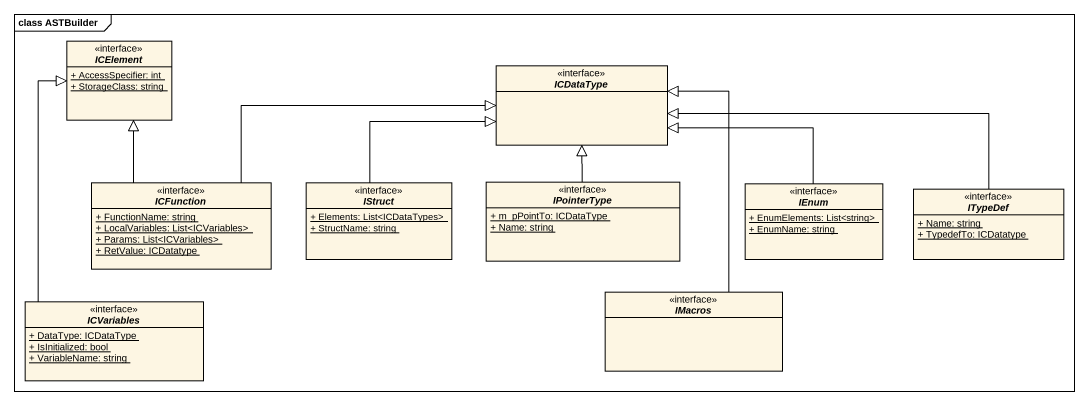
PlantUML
@startuml
mainframe class ASTBuilder
hide circle
hide empty members
skinparam classAttributeIconSize 0
interface ICElement {
  {static} + AccessSpecifier: int
  {static} + StorageClass: string
}
interface ICDataType
interface ICFunction {
  {static} + FunctionName: string
  {static} + LocalVariables: List<ICVariables>
  {static} + Params: List<ICVariables>
  {static} + RetValue: ICDatatype
}
interface IStruct {
  {static} + Elements: List<ICDataTypes>
  {static} + StructName: string
}
interface IPointerType {
  {static} + m_pPointTo: ICDataType
  {static} + Name: string
}
interface IEnum {
  {static} + EnumElements: List<string>
  {static} + EnumName: string
}
interface ITypeDef {
  {static} + Name: string
  {static} + TypedefTo: ICDatatype
}
interface ICVariables {
  {static} + DataType: ICDataType
  {static} + IsInitialized: bool
  {static} + VariableName: string
}
interface IMacros
ICFunction -up-|> ICElement
ICFunction -right-|> ICDataType
IStruct -right-|> ICDataType
IPointerType -up-|> ICDataType
IEnum -left-|> ICDataType
ITypeDef -left-|> ICDataType
ICVariables -up-|> ICElement
IMacros -up-|> ICDataType
@enduml
